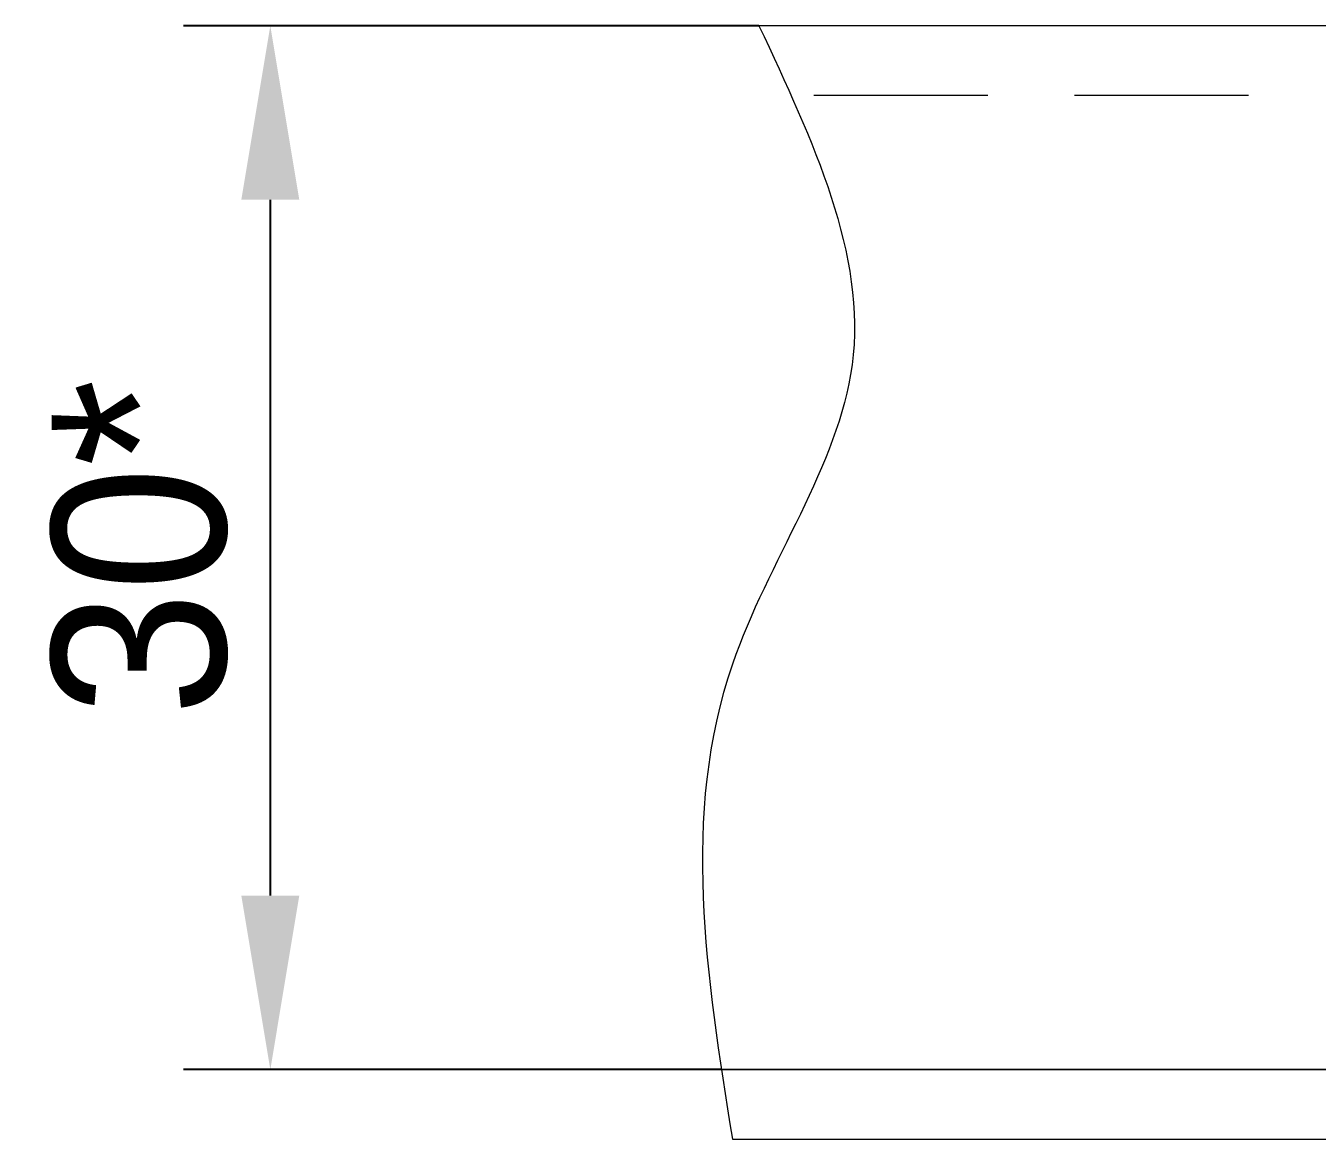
# Model space of a CAD drawing. Header units: millimetres. Extents: x 149544 to 197467, y -3118 to 25363.
# Drawn here: x 175285 to 175656.3, y 10893.8 to 11213.8 of the extents above; entities that cross this region are included whole.
import ezdxf

# ---------------------------------------------------------------- set-up
doc = ezdxf.new("R2010")
doc.units = ezdxf.units.MM
doc.header["$MEASUREMENT"] = 0
for name, pattern in [('K5LT32768', [0]), ('K5LT32769', [0]), ('K5LT32791', [0]), ('K5LT32795', [75, 50, -25])]:
    doc.linetypes.add(name, pattern=pattern)
doc.dimstyles.new('PB20', dxfattribs={"dimscale": 20, "dimtxt": 2.5, "dimasz": 2.5, "dimexe": 1.25, "dimexo": 0, "dimtad": 1, "dimdec": 0, "dimtxsty": 'Standard', "dimcen": 2.5, "dimclrd": 7, "dimclre": 7, "dimclrt": 4, "dimadec": 0, "dimazin": 0, "dimtfac": 1, "dimtdec": 0, "dimtmove": 0, "dimatfit": 3, "dimfxl": 1.25, "dimarcsym": 0})

# ---------------------------------------------------------------- blocks, each defined once
blk = doc.blocks.new('*D2307')
at = {"color": 7, "lineweight": -2}
for p, q in [((175495.81, 11213.77), (175330.28, 11213.77)), ((175355.28, 11163.77), (175355.28, 10963.77)), ((175485.02, 10913.77), (175330.28, 10913.77))]:
    blk.add_line(p, q, dxfattribs=at)
at = {"color": 7}
for points in [[(175346.94, 11163.77), (175363.61, 11163.77), (175355.28, 11213.77)], [(175346.94, 10963.77), (175363.61, 10963.77), (175355.28, 10913.77)]]:
    blk.add_solid(points, dxfattribs=at)
at = {"layer": 'Defpoints', "color": 0}
for p in [(175495.81, 11213.77), (175355.28, 10913.77), (175485.02, 10913.77)]:
    blk.add_point(p, dxfattribs=at)
at = {"color": 4, "insert": (175317.78, 11063.77), "char_height": 50, "attachment_point": 5, "rotation": 90}
blk.add_mtext('\\H50.0;\\W0.965;\\Q0;\\H50.0;\\W0.965;\\Q0;\\Q0;30\\H50.0;\\W0.965;\\Q0;\\Q0;*', dxfattribs=at)

msp = doc.modelspace()

# ---------------------------------------------------------------- linework, layer by layer
at = {"color": 0, "linetype": 'K5LT32769', "lineweight": 18}
for p, q in [((176011.59, 11213.77), (175495.81, 11213.77)), ((175485.02, 10913.77), (176603.63, 10913.77)), ((175488.16, 10893.77), (176601.15, 10893.77))]:
    msp.add_line(p, q, dxfattribs=at)
at = {"color": 0, "linetype": 'K5LT32795', "lineweight": 18}
msp.add_line((176011.59, 11193.77), (175505.05, 11193.77), dxfattribs=at)
at = {"color": 0, "linetype": 'K5LT32791', "lineweight": 18}
msp.add_line((176603.63, 10913.77), (175485.02, 10913.77), dxfattribs=at)
at = {"color": 0, "linetype": 'K5LT32768', "lineweight": 18}
msp.add_open_spline([(175495.81, 11213.77), (175511.31, 11180.81), (175541, 11117.65), (175468.17, 11018.72), (175480.7, 10940.42), (175488.16, 10893.77)], degree=3, knots=[0, 0, 0, 0, 101.094775, 193.721045, 330.238369, 330.238369, 330.238369, 330.238369], dxfattribs=at)

# ---------------------------------------------------------------- dimensions: what is measured, and where the dimension line sits
at = {"color": 0}
dim = msp.add_linear_dim(base=(175355.28, 10913.77), p1=(175495.81, 11213.77), p2=(175485.02, 10913.77), angle=90, text='\\H50.0;\\W0.965;\\Q0;\\H50.0;\\W0.965;\\Q0;\\Q0;30\\H50.0;\\W0.965;\\Q0;\\Q0;*', dimstyle='PB20', dxfattribs=at)
dim.commit()
dim.dimension.update_dxf_attribs({"geometry": '*D2307', "text_midpoint": (175355.28, 11063.77), "dimtype": 160})

doc.saveas('drawing.dxf')
